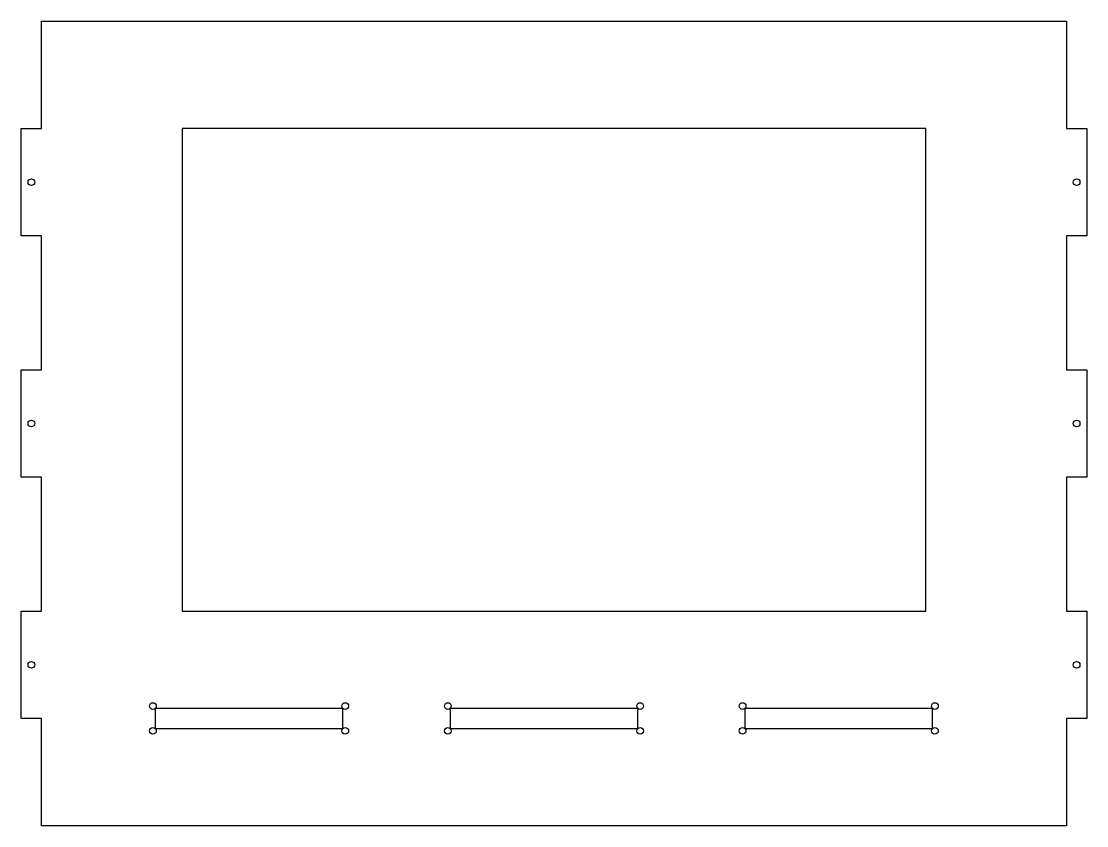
# Model space of a CAD drawing. Header units: metres. Extents: x 0 to 39.8, y 0 to 30.
import ezdxf

# ---------------------------------------------------------------- set-up
doc = ezdxf.new("R2010")
doc.units = ezdxf.units.M
doc.layers.add('CUT_BORDERS', color=7, linetype='Continuous')
doc.layers.add('CUT_HOLES', color=1, linetype='Continuous')

msp = doc.modelspace()

# ---------------------------------------------------------------- linework, layer by layer
at = {"layer": 'CUT_BORDERS'}
msp.add_lwpolyline([(0.75, 0), (0.75, 4), (0, 4), (0, 8), (0.75, 8), (0.75, 13), (0, 13), (0, 17), (0.75, 17), (0.75, 22), (0, 22), (0, 26), (0.75, 26), (0.75, 30), (39, 30), (39, 26), (39.75, 26), (39.75, 22), (39, 22), (39, 17), (39.75, 17), (39.75, 13), (39, 13), (39, 8), (39.75, 8), (39.75, 4), (39, 4), (39, 0), (0.75, 0)], close=True, dxfattribs=at)
at = {"layer": 'CUT_HOLES'}
for points in [[(6, 8), (33.75, 8), (33.75, 26), (6, 26), (6, 8)], [(5, 3.625), (12, 3.625), (12, 4.375), (5, 4.375), (5, 3.625)], [(16, 3.625), (23, 3.625), (23, 4.375), (16, 4.375), (16, 3.625)], [(27, 3.625), (34, 3.625), (34, 4.375), (27, 4.375), (27, 3.625)]]:
    msp.add_lwpolyline(points, close=True, dxfattribs=at)
for centre in [(0.375, 24), (39.375, 24), (0.375, 15), (39.375, 15), (0.375, 6), (39.375, 6), (4.912, 4.463), (12.088, 4.463), (15.912, 4.463), (23.088, 4.463), (26.912, 4.463), (34.088, 4.463), (4.912, 3.537), (12.088, 3.537), (15.912, 3.537), (23.088, 3.537), (26.912, 3.537), (34.088, 3.537)]:
    msp.add_circle(centre, 0.125, dxfattribs=at)

doc.saveas('drawing.dxf')
